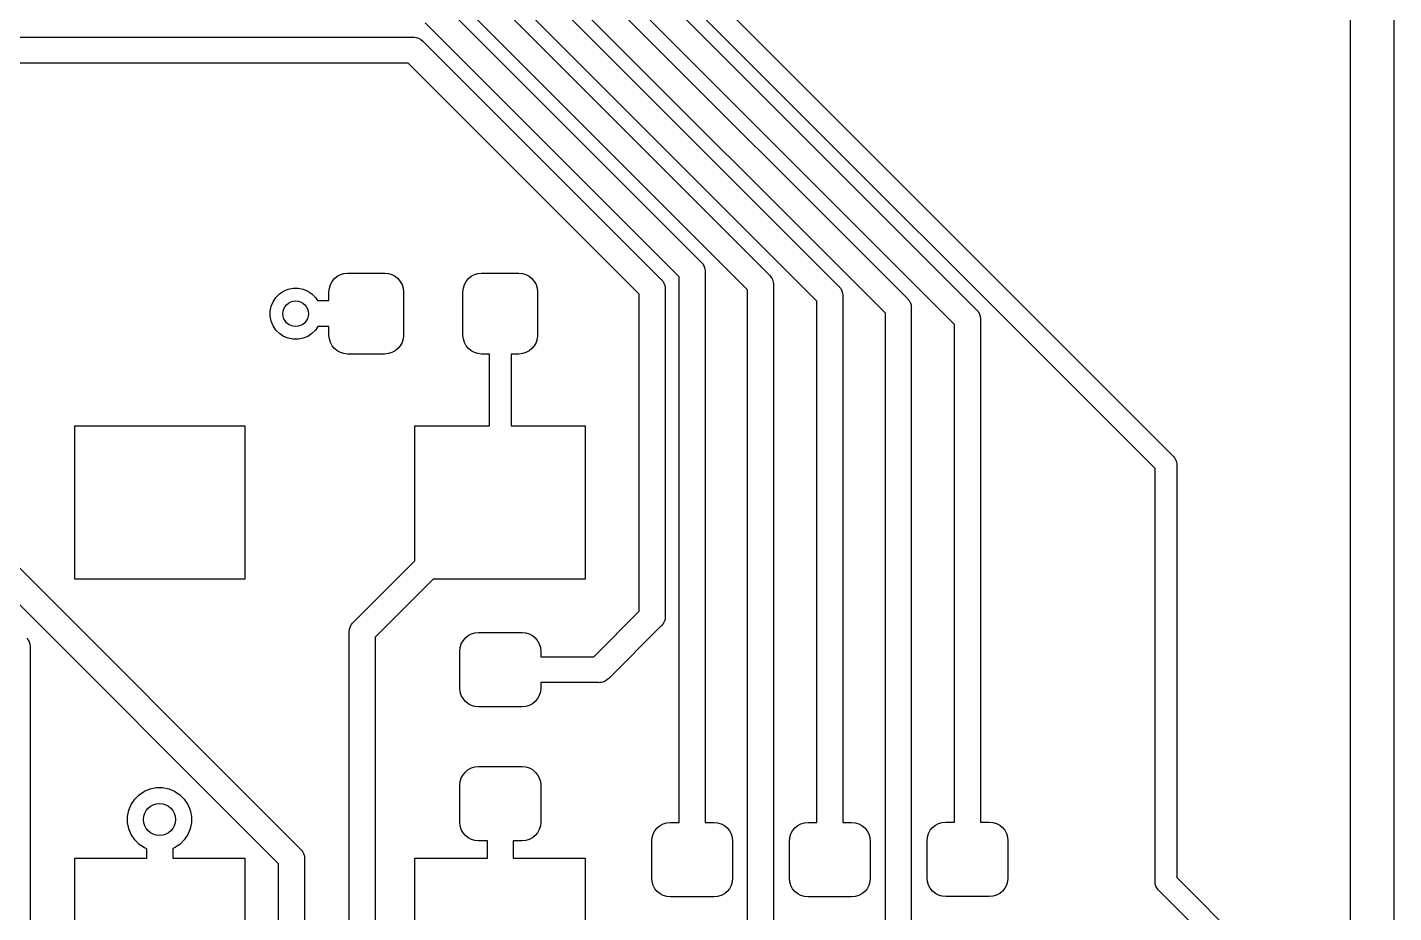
# Model space of a CAD drawing. Extents: x -66 to 211, y -177 to 13.
# Drawn here: x 88.64 to 104.7, y -109.73 to -99.32 of the extents above; entities that cross this region are included whole.
import ezdxf

# ---------------------------------------------------------------- set-up
doc = ezdxf.new("R2010")
doc.units = 0
doc.layers.add('BLACK', color=7, linetype='CONTINUOUS')

msp = doc.modelspace()

# ---------------------------------------------------------------- linework, layer by layer
at = {"layer": 'BLACK', "linetype": 'CONTINUOUS'}
for p, q in [((74.0868, -91.2188), (91.8473, -108.979)), ((91.5924, -109.155), (73.8319, -91.3949)), ((104.191, -110.615), (104.191, -93.8181)), ((104.699, -93.8181), (104.699, -110.616)), ((94.407, -96.6632), (102.107, -104.363)), ((101.895, -104.51), (94.2601, -96.8756)), ((94.2937, -97.1414), (99.7924, -102.64)), ((99.5375, -102.816), (94.1175, -97.3963)), ((94.0854, -97.6139), (98.9796, -102.508)), ((98.7247, -102.684), (93.9093, -97.8687)), ((93.8975, -98.0888), (98.1744, -102.366)), ((97.9195, -102.542), (93.7213, -98.3437)), ((93.679, -98.5537), (97.3591, -102.234)), ((97.1042, -102.41), (93.5029, -98.8085)), ((93.4911, -99.0159), (96.5564, -102.081)), ((96.3016, -102.257), (93.3149, -99.2708)), ((83.4208, -99.441), (93.1724, -99.441)), ((93.1724, -99.441), (93.1799, -99.4403)), ((93.1799, -99.4403), (93.1874, -99.441)), ((93.1874, -99.441), (93.1874, -99.441)), ((93.1874, -99.441), (93.2098, -99.4432)), ((93.2098, -99.4432), (93.2385, -99.4519)), ((93.2385, -99.4519), (93.265, -99.4661)), ((93.265, -99.4661), (93.2882, -99.4851)), ((93.2882, -99.4851), (93.293, -99.4909)), ((93.293, -99.4909), (96.0865, -102.285)), ((93.1168, -99.7458), (83.3652, -99.7458)), ((95.8317, -102.461), (93.1168, -99.7458)), ((96.5564, -102.081), (96.5622, -102.086)), ((96.5622, -102.086), (96.567, -102.092)), ((96.567, -102.092), (96.567, -102.092)), ((96.567, -102.092), (96.5813, -102.109)), ((96.5813, -102.109), (96.5845, -102.115)), ((96.5845, -102.115), (96.5954, -102.136)), ((96.5954, -102.136), (96.6042, -102.164)), ((92.2215, -102.31), (92.2487, -102.277)), ((92.2487, -102.277), (92.2819, -102.249)), ((92.2819, -102.249), (92.3197, -102.229)), ((92.3197, -102.229), (92.3607, -102.217)), ((92.3607, -102.217), (92.4034, -102.213)), ((92.4034, -102.213), (92.8409, -102.213)), ((92.8409, -102.213), (92.8836, -102.217)), ((92.8836, -102.217), (92.9246, -102.229)), ((92.9246, -102.229), (92.9625, -102.249)), ((92.9625, -102.249), (92.9956, -102.277)), ((92.9956, -102.277), (93.0228, -102.31)), ((93.7965, -102.31), (93.8237, -102.277)), ((93.8237, -102.277), (93.8569, -102.249)), ((93.8569, -102.249), (93.8947, -102.229)), ((93.8947, -102.229), (93.9357, -102.217)), ((93.9357, -102.217), (93.9784, -102.213)), ((93.9784, -102.213), (94.4159, -102.213)), ((94.4159, -102.213), (94.4586, -102.217)), ((94.4586, -102.217), (94.4996, -102.229)), ((94.4996, -102.229), (94.5375, -102.249)), ((94.5375, -102.249), (94.5706, -102.277)), ((94.5706, -102.277), (94.5978, -102.31)), ((96.0865, -102.285), (96.0923, -102.289)), ((96.0923, -102.289), (96.0971, -102.295)), ((96.0971, -102.295), (96.0971, -102.295)), ((96.0971, -102.295), (96.1114, -102.312)), ((96.3016, -108.668), (96.3016, -102.257)), ((96.6042, -102.164), (96.6064, -102.187)), ((96.6064, -102.187), (96.6064, -102.187)), ((96.6064, -102.187), (96.6071, -102.194)), ((96.6071, -102.194), (96.6064, -102.202)), ((96.6064, -102.202), (96.6064, -108.668)), ((97.3591, -102.234), (97.3649, -102.238)), ((97.3649, -102.238), (97.3697, -102.244)), ((97.3697, -102.244), (97.3697, -102.244)), ((97.3697, -102.244), (97.3839, -102.262)), ((97.3839, -102.262), (97.3934, -102.279)), ((97.3934, -102.279), (97.3981, -102.288)), ((97.3981, -102.288), (97.4068, -102.317)), ((91.56, -102.498), (91.6018, -102.457)), ((91.6018, -102.457), (91.651, -102.424)), ((91.651, -102.424), (91.7056, -102.401)), ((91.7056, -102.401), (91.7635, -102.39)), ((91.7635, -102.39), (91.8226, -102.39)), ((91.8226, -102.39), (91.8806, -102.401)), ((91.8806, -102.401), (91.9352, -102.424)), ((91.9352, -102.424), (91.9843, -102.457)), ((91.9843, -102.457), (92.0261, -102.498)), ((92.1847, -102.431), (92.1889, -102.389)), ((92.1847, -102.535), (92.1847, -102.431)), ((92.1889, -102.389), (92.2013, -102.348)), ((92.2013, -102.348), (92.2215, -102.31)), ((93.0228, -102.31), (93.043, -102.348)), ((93.043, -102.348), (93.0555, -102.389)), ((93.0555, -102.389), (93.0597, -102.431)), ((93.0597, -102.431), (93.0597, -102.944)), ((93.7597, -102.431), (93.7639, -102.389)), ((93.7597, -102.944), (93.7597, -102.431)), ((93.7639, -102.389), (93.7763, -102.348)), ((93.7763, -102.348), (93.7965, -102.31)), ((94.5978, -102.31), (94.618, -102.348)), ((94.618, -102.348), (94.6305, -102.389)), ((94.6305, -102.389), (94.6347, -102.431)), ((94.6347, -102.431), (94.6347, -102.944)), ((95.8317, -106.185), (95.8317, -102.461)), ((96.1114, -102.312), (96.1163, -102.322)), ((96.1163, -102.322), (96.1255, -102.339)), ((96.1255, -102.339), (96.1343, -102.368)), ((96.1343, -102.368), (96.1365, -102.39)), ((96.1365, -102.39), (96.1365, -102.39)), ((96.1365, -102.39), (96.1372, -102.398)), ((96.1372, -102.398), (96.1365, -102.405)), ((96.1365, -102.405), (96.1365, -106.241)), ((97.1042, -111.828), (97.1042, -102.41)), ((97.4068, -102.317), (97.409, -102.339)), ((97.409, -102.339), (97.409, -102.339)), ((97.409, -102.339), (97.4097, -102.347)), ((97.4097, -102.347), (97.409, -102.354)), ((97.409, -102.354), (97.409, -111.828)), ((98.1744, -102.366), (98.1802, -102.371)), ((98.1802, -102.371), (98.185, -102.376)), ((98.185, -102.376), (98.185, -102.376)), ((98.185, -102.376), (98.1993, -102.394)), ((98.1993, -102.394), (98.2134, -102.42)), ((98.2134, -102.42), (98.2221, -102.449)), ((98.2221, -102.449), (98.2243, -102.471)), ((91.4931, -102.66), (91.5046, -102.602)), ((91.5046, -102.602), (91.5272, -102.548)), ((91.5272, -102.548), (91.56, -102.498)), ((92.0261, -102.498), (92.0506, -102.535)), ((92.0506, -102.535), (92.1847, -102.535)), ((97.9195, -108.668), (97.9195, -102.542)), ((98.2243, -102.471), (98.2243, -102.471)), ((98.2243, -102.471), (98.2251, -102.479)), ((98.2251, -102.479), (98.2243, -102.486)), ((98.2243, -102.486), (98.2243, -108.668)), ((98.9796, -102.508), (98.9854, -102.513)), ((98.9854, -102.513), (98.9902, -102.519)), ((98.9902, -102.519), (98.9902, -102.519)), ((98.9902, -102.519), (99.0044, -102.536)), ((99.0044, -102.536), (99.0152, -102.556)), ((99.0152, -102.556), (99.0186, -102.562)), ((99.0186, -102.562), (99.0273, -102.591)), ((99.0273, -102.591), (99.0295, -102.614)), ((99.0295, -102.614), (99.0295, -102.614)), ((99.0295, -102.614), (99.0303, -102.621)), ((99.0303, -102.621), (99.0295, -102.629)), ((91.4931, -102.719), (91.4931, -102.66)), ((91.5046, -102.777), (91.4931, -102.719)), ((91.5272, -102.832), (91.5046, -102.777)), ((98.7247, -111.828), (98.7247, -102.684)), ((99.0295, -102.629), (99.0295, -111.828)), ((99.7924, -102.64), (99.7982, -102.645)), ((99.7982, -102.645), (99.803, -102.651)), ((99.803, -102.651), (99.803, -102.651)), ((99.803, -102.651), (99.8172, -102.668)), ((99.8172, -102.668), (99.8173, -102.668)), ((99.8173, -102.668), (99.8314, -102.695)), ((99.8314, -102.695), (99.8401, -102.723)), ((99.8401, -102.723), (99.8423, -102.746)), ((99.8423, -102.746), (99.8423, -102.746)), ((99.8423, -102.746), (99.8431, -102.753)), ((99.8431, -102.753), (99.8423, -102.761)), ((99.8423, -102.761), (99.8423, -108.663)), ((91.56, -102.881), (91.5272, -102.832)), ((91.6018, -102.923), (91.56, -102.881)), ((91.651, -102.956), (91.6018, -102.923)), ((91.9843, -102.923), (91.9352, -102.956)), ((92.0261, -102.881), (91.9843, -102.923)), ((92.0535, -102.84), (92.0261, -102.881)), ((92.1847, -102.84), (92.0535, -102.84)), ((92.1847, -102.944), (92.1847, -102.84)), ((92.1889, -102.986), (92.1847, -102.944)), ((93.0597, -102.944), (93.0555, -102.986)), ((93.7639, -102.986), (93.7597, -102.944)), ((94.6347, -102.944), (94.6305, -102.986)), ((99.5375, -108.663), (99.5375, -102.816)), ((91.7056, -102.978), (91.651, -102.956)), ((91.7635, -102.99), (91.7056, -102.978)), ((91.8226, -102.99), (91.7635, -102.99)), ((91.8806, -102.978), (91.8226, -102.99)), ((91.9352, -102.956), (91.8806, -102.978)), ((92.2013, -103.027), (92.1889, -102.986)), ((92.2215, -103.065), (92.2013, -103.027)), ((92.2487, -103.098), (92.2215, -103.065)), ((92.2819, -103.126), (92.2487, -103.098)), ((92.9956, -103.098), (92.9625, -103.126)), ((93.0228, -103.065), (92.9956, -103.098)), ((93.043, -103.027), (93.0228, -103.065)), ((93.0555, -102.986), (93.043, -103.027)), ((93.7763, -103.027), (93.7639, -102.986)), ((93.7965, -103.065), (93.7763, -103.027)), ((93.8237, -103.098), (93.7965, -103.065)), ((93.8569, -103.126), (93.8237, -103.098)), ((94.5706, -103.098), (94.5375, -103.126)), ((94.5978, -103.065), (94.5706, -103.098)), ((94.618, -103.027), (94.5978, -103.065)), ((94.6305, -102.986), (94.618, -103.027)), ((92.3197, -103.146), (92.2819, -103.126)), ((92.3607, -103.158), (92.3197, -103.146)), ((92.4034, -103.163), (92.3607, -103.158)), ((92.8409, -103.163), (92.4034, -103.163)), ((92.8836, -103.158), (92.8409, -103.163)), ((92.9246, -103.146), (92.8836, -103.158)), ((92.9625, -103.126), (92.9246, -103.146)), ((93.8947, -103.146), (93.8569, -103.126)), ((93.9357, -103.158), (93.8947, -103.146)), ((93.9784, -103.163), (93.9357, -103.158)), ((94.0702, -103.163), (93.9784, -103.163)), ((94.0702, -104.007), (94.0702, -103.163)), ((94.4159, -103.163), (94.3242, -103.163)), ((94.3242, -103.163), (94.3242, -104.007)), ((94.4586, -103.158), (94.4159, -103.163)), ((94.4996, -103.146), (94.4586, -103.158)), ((94.5375, -103.126), (94.4996, -103.146)), ((89.1957, -105.807), (89.1957, -104.007)), ((89.1957, -104.007), (91.1957, -104.007)), ((91.1957, -104.007), (91.1957, -105.807)), ((93.1957, -105.592), (93.1957, -104.007)), ((93.1957, -104.007), (94.0702, -104.007)), ((94.3242, -104.007), (95.1957, -104.007)), ((95.1957, -104.007), (95.1957, -105.807)), ((102.107, -104.363), (102.112, -104.367)), ((102.112, -104.367), (102.124, -104.382)), ((102.124, -104.382), (102.128, -104.387)), ((102.128, -104.387), (102.14, -104.409)), ((101.895, -109.361), (101.895, -104.51)), ((102.14, -104.409), (102.147, -104.433)), ((102.147, -104.433), (102.149, -104.457)), ((102.149, -104.457), (102.149, -104.464)), ((102.149, -104.464), (102.149, -109.315)), ((92.4733, -106.314), (93.1957, -105.592)), ((91.1957, -105.807), (89.1957, -105.807)), ((93.4112, -105.807), (92.7281, -106.491)), ((95.1957, -105.807), (93.4112, -105.807)), ((92.4675, -106.319), (92.4733, -106.314)), ((95.2962, -106.721), (95.8317, -106.185)), ((96.1255, -106.307), (96.1114, -106.333)), ((96.1267, -106.303), (96.1255, -106.307)), ((96.1343, -106.278), (96.1267, -106.303)), ((96.1365, -106.256), (96.1343, -106.278)), ((96.1365, -106.241), (96.1372, -106.248)), ((96.1372, -106.248), (96.1365, -106.256)), ((96.1365, -106.256), (96.1365, -106.256)), ((92.4226, -106.427), (92.4247, -106.406)), ((92.4233, -106.435), (92.4226, -106.427)), ((92.4233, -113.086), (92.4233, -106.435)), ((92.4247, -106.406), (92.4255, -106.398)), ((92.4255, -106.398), (92.4324, -106.375)), ((92.4324, -106.375), (92.4343, -106.369)), ((92.4343, -106.369), (92.4484, -106.342)), ((92.4484, -106.342), (92.4627, -106.325)), ((92.4627, -106.325), (92.4675, -106.319)), ((92.4627, -106.325), (92.4627, -106.325)), ((93.7875, -106.5), (93.8207, -106.472)), ((93.8207, -106.472), (93.8585, -106.452)), ((93.8585, -106.452), (93.8995, -106.44)), ((93.8995, -106.44), (93.9422, -106.435)), ((93.9422, -106.435), (94.4547, -106.435)), ((94.4547, -106.435), (94.4974, -106.44)), ((94.4974, -106.44), (94.5384, -106.452)), ((94.5384, -106.452), (94.5762, -106.472)), ((94.5762, -106.472), (94.6094, -106.5)), ((96.0865, -106.361), (95.4724, -106.975)), ((96.0923, -106.356), (96.0865, -106.361)), ((96.1044, -106.342), (96.0923, -106.356)), ((96.1114, -106.333), (96.1044, -106.342)), ((88.6321, -106.501), (88.6463, -106.519)), ((88.6463, -106.519), (88.6502, -106.526)), ((88.6502, -106.526), (88.6605, -106.545)), ((88.6605, -106.545), (88.6692, -106.574)), ((88.6692, -106.574), (88.6714, -106.596)), ((88.6714, -106.596), (88.6714, -106.596)), ((88.6714, -106.596), (88.6721, -106.604)), ((88.6721, -106.604), (88.6714, -106.611)), ((88.6714, -106.611), (88.6714, -113.192)), ((92.7281, -106.491), (92.7281, -113.03)), ((93.7234, -106.654), (93.7276, -106.612)), ((93.7276, -106.612), (93.7401, -106.57)), ((93.7401, -106.57), (93.7603, -106.533)), ((93.7603, -106.533), (93.7875, -106.5)), ((94.6094, -106.5), (94.6366, -106.533)), ((94.6366, -106.533), (94.6568, -106.57)), ((94.6568, -106.57), (94.6692, -106.612)), ((94.6692, -106.612), (94.6734, -106.654)), ((93.7234, -107.092), (93.7234, -106.654)), ((94.6734, -106.654), (94.6734, -106.721)), ((94.6734, -106.721), (95.2962, -106.721)), ((93.7276, -107.134), (93.7234, -107.092)), ((94.6734, -107.092), (94.6692, -107.134)), ((95.3518, -107.025), (94.6734, -107.025)), ((94.6734, -107.025), (94.6734, -107.092)), ((95.3593, -107.026), (95.3518, -107.025)), ((95.3668, -107.025), (95.3593, -107.026)), ((95.3892, -107.023), (95.3668, -107.025)), ((95.3668, -107.025), (95.3668, -107.025)), ((95.4179, -107.014), (95.3892, -107.023)), ((95.4444, -107), (95.4179, -107.014)), ((95.4676, -106.981), (95.4444, -107)), ((95.4724, -106.975), (95.4676, -106.981)), ((93.7401, -107.175), (93.7276, -107.134)), ((93.7603, -107.213), (93.7401, -107.175)), ((93.7875, -107.246), (93.7603, -107.213)), ((93.8207, -107.274), (93.7875, -107.246)), ((93.8585, -107.294), (93.8207, -107.274)), ((94.5762, -107.274), (94.5384, -107.294)), ((94.6094, -107.246), (94.5762, -107.274)), ((94.6366, -107.213), (94.6094, -107.246)), ((94.6568, -107.175), (94.6366, -107.213)), ((94.6692, -107.134), (94.6568, -107.175)), ((93.8995, -107.306), (93.8585, -107.294)), ((93.9422, -107.31), (93.8995, -107.306)), ((94.4547, -107.31), (93.9422, -107.31)), ((94.4974, -107.306), (94.4547, -107.31)), ((94.5384, -107.294), (94.4974, -107.306)), ((93.7603, -108.108), (93.7875, -108.075)), ((93.7875, -108.075), (93.8207, -108.047)), ((93.8207, -108.047), (93.8585, -108.027)), ((93.8585, -108.027), (93.8995, -108.015)), ((93.8995, -108.015), (93.9422, -108.01)), ((93.9422, -108.01), (94.4547, -108.01)), ((94.4547, -108.01), (94.4974, -108.015)), ((94.4974, -108.015), (94.5384, -108.027)), ((94.5384, -108.027), (94.5762, -108.047)), ((94.5762, -108.047), (94.6094, -108.075)), ((94.6094, -108.075), (94.6366, -108.108)), ((93.7234, -108.229), (93.7276, -108.187)), ((93.7234, -108.667), (93.7234, -108.229)), ((93.7276, -108.187), (93.7401, -108.145)), ((93.7401, -108.145), (93.7603, -108.108)), ((94.6366, -108.108), (94.6568, -108.145)), ((94.6568, -108.145), (94.6692, -108.187)), ((94.6692, -108.187), (94.6734, -108.229)), ((94.6734, -108.229), (94.6734, -108.667)), ((89.8605, -108.456), (89.9016, -108.394)), ((89.9016, -108.394), (89.9538, -108.342)), ((89.9538, -108.342), (90.0152, -108.301)), ((90.0152, -108.301), (90.0835, -108.273)), ((90.0835, -108.273), (90.1559, -108.258)), ((90.1559, -108.258), (90.2298, -108.258)), ((90.2298, -108.258), (90.3022, -108.273)), ((90.3022, -108.273), (90.3705, -108.301)), ((90.3705, -108.301), (90.4319, -108.342)), ((90.4319, -108.342), (90.4841, -108.394)), ((90.4841, -108.394), (90.5252, -108.456)), ((89.8179, -108.596), (89.8323, -108.524)), ((89.8323, -108.524), (89.8605, -108.456)), ((90.5252, -108.456), (90.5534, -108.524)), ((90.5534, -108.524), (90.5679, -108.596)), ((89.8179, -108.67), (89.8179, -108.596)), ((89.8323, -108.743), (89.8179, -108.67)), ((90.5679, -108.67), (90.5534, -108.743)), ((90.5679, -108.596), (90.5679, -108.67)), ((93.7276, -108.709), (93.7234, -108.667)), ((93.7401, -108.75), (93.7276, -108.709)), ((94.6692, -108.709), (94.6568, -108.75)), ((94.6734, -108.667), (94.6692, -108.709)), ((96.043, -108.732), (96.0762, -108.705)), ((96.0762, -108.705), (96.114, -108.685)), ((96.114, -108.685), (96.155, -108.672)), ((96.155, -108.672), (96.1977, -108.668)), ((96.1977, -108.668), (96.3016, -108.668)), ((96.6064, -108.668), (96.7102, -108.668)), ((96.7102, -108.668), (96.7529, -108.672)), ((96.7529, -108.672), (96.7939, -108.685)), ((96.7939, -108.685), (96.8317, -108.705)), ((96.8317, -108.705), (96.8649, -108.732)), ((97.661, -108.732), (97.6942, -108.705)), ((97.6942, -108.705), (97.732, -108.685)), ((97.732, -108.685), (97.773, -108.672)), ((97.773, -108.672), (97.8157, -108.668)), ((97.8157, -108.668), (97.9195, -108.668)), ((98.2243, -108.668), (98.3282, -108.668)), ((98.3282, -108.668), (98.3709, -108.672)), ((98.3709, -108.672), (98.4119, -108.685)), ((98.4119, -108.685), (98.4497, -108.705)), ((98.4497, -108.705), (98.4829, -108.732)), ((99.279, -108.727), (99.3121, -108.7)), ((99.3121, -108.7), (99.35, -108.68)), ((99.35, -108.68), (99.391, -108.667)), ((99.391, -108.667), (99.4337, -108.663)), ((99.4337, -108.663), (99.5375, -108.663)), ((99.8423, -108.663), (99.9462, -108.663)), ((99.9462, -108.663), (99.9888, -108.667)), ((99.9888, -108.667), (100.03, -108.68)), ((100.03, -108.68), (100.068, -108.7)), ((100.068, -108.7), (100.101, -108.727)), ((89.8605, -108.811), (89.8323, -108.743)), ((89.9016, -108.872), (89.8605, -108.811)), ((89.9538, -108.925), (89.9016, -108.872)), ((90.4841, -108.872), (90.4319, -108.925)), ((90.5252, -108.811), (90.4841, -108.872)), ((90.5534, -108.743), (90.5252, -108.811)), ((93.7603, -108.788), (93.7401, -108.75)), ((93.7875, -108.821), (93.7603, -108.788)), ((93.8207, -108.849), (93.7875, -108.821)), ((93.8585, -108.869), (93.8207, -108.849)), ((93.8995, -108.881), (93.8585, -108.869)), ((93.9422, -108.885), (93.8995, -108.881)), ((94.046, -108.885), (93.9422, -108.885)), ((94.046, -109.087), (94.046, -108.885)), ((94.4547, -108.885), (94.3508, -108.885)), ((94.3508, -108.885), (94.3508, -109.087)), ((94.4974, -108.881), (94.4547, -108.885)), ((94.5384, -108.869), (94.4974, -108.881)), ((94.5762, -108.849), (94.5384, -108.869)), ((94.6094, -108.821), (94.5762, -108.849)), ((94.6366, -108.788), (94.6094, -108.821)), ((94.6568, -108.75), (94.6366, -108.788)), ((95.979, -108.887), (95.9832, -108.844)), ((95.9832, -108.844), (95.9956, -108.803)), ((95.9956, -108.803), (96.0158, -108.765)), ((96.0158, -108.765), (96.043, -108.732)), ((96.8649, -108.732), (96.8921, -108.765)), ((96.8921, -108.765), (96.9123, -108.803)), ((96.9123, -108.803), (96.9248, -108.844)), ((96.9248, -108.844), (96.929, -108.887)), ((97.5969, -108.887), (97.6011, -108.844)), ((97.6011, -108.844), (97.6136, -108.803)), ((97.6136, -108.803), (97.6338, -108.765)), ((97.6338, -108.765), (97.661, -108.732)), ((98.4829, -108.732), (98.5101, -108.765)), ((98.5101, -108.765), (98.5303, -108.803)), ((98.5303, -108.803), (98.5427, -108.844)), ((98.5427, -108.844), (98.5469, -108.887)), ((99.2149, -108.882), (99.2191, -108.839)), ((99.2149, -109.319), (99.2149, -108.882)), ((99.2191, -108.839), (99.2316, -108.798)), ((99.2316, -108.798), (99.2518, -108.76)), ((99.2518, -108.76), (99.279, -108.727)), ((100.101, -108.727), (100.128, -108.76)), ((100.128, -108.76), (100.148, -108.798)), ((100.148, -108.798), (100.161, -108.839)), ((100.161, -108.839), (100.165, -108.882)), ((100.165, -108.882), (100.165, -109.319)), ((90.0152, -108.966), (89.9538, -108.925)), ((90.0433, -108.977), (90.0152, -108.966)), ((90.0433, -109.087), (90.0433, -108.977)), ((90.3705, -108.966), (90.3481, -108.975)), ((90.3481, -108.975), (90.3481, -109.087)), ((90.4319, -108.925), (90.3705, -108.966)), ((91.8473, -108.979), (91.8531, -108.984)), ((91.8531, -108.984), (91.8579, -108.99)), ((91.8579, -108.99), (91.8579, -108.99)), ((91.8579, -108.99), (91.8721, -109.007)), ((91.8721, -109.007), (91.8727, -109.008)), ((91.8727, -109.008), (91.8863, -109.034)), ((91.8863, -109.034), (91.895, -109.062)), ((95.979, -109.324), (95.979, -108.887)), ((96.929, -108.887), (96.929, -109.324)), ((97.5969, -109.324), (97.5969, -108.887)), ((98.5469, -108.887), (98.5469, -109.324)), ((89.1957, -110.887), (89.1957, -109.087)), ((89.1957, -109.087), (90.0433, -109.087)), ((90.3481, -109.087), (91.1957, -109.087)), ((91.1957, -109.087), (91.1957, -110.887)), ((91.5924, -111.6), (91.5924, -109.155)), ((91.895, -109.062), (91.8968, -109.081)), ((91.8968, -109.081), (91.8979, -109.092)), ((91.8979, -109.092), (91.8972, -109.1)), ((91.8972, -109.1), (91.8972, -111.6)), ((93.1957, -110.887), (93.1957, -109.087)), ((93.1957, -109.087), (94.046, -109.087)), ((94.3508, -109.087), (95.1957, -109.087)), ((95.1957, -109.087), (95.1957, -110.708)), ((95.9832, -109.367), (95.979, -109.324)), ((95.9956, -109.408), (95.9832, -109.367)), ((96.9248, -109.367), (96.9123, -109.408)), ((96.929, -109.324), (96.9248, -109.367)), ((97.6011, -109.367), (97.5969, -109.324)), ((97.6136, -109.408), (97.6011, -109.367)), ((98.5427, -109.367), (98.5303, -109.408)), ((98.5469, -109.324), (98.5427, -109.367)), ((99.2191, -109.362), (99.2149, -109.319)), ((99.2316, -109.403), (99.2191, -109.362)), ((100.161, -109.362), (100.148, -109.403)), ((100.165, -109.319), (100.161, -109.362)), ((101.894, -109.367), (101.895, -109.361)), ((101.895, -109.374), (101.894, -109.367)), ((102.149, -109.315), (103.573, -110.739)), ((96.0158, -109.446), (95.9956, -109.408)), ((96.043, -109.479), (96.0158, -109.446)), ((96.0762, -109.506), (96.043, -109.479)), ((96.114, -109.526), (96.0762, -109.506)), ((96.155, -109.539), (96.114, -109.526)), ((96.7939, -109.526), (96.7529, -109.539)), ((96.8317, -109.506), (96.7939, -109.526)), ((96.8649, -109.479), (96.8317, -109.506)), ((96.8921, -109.446), (96.8649, -109.479)), ((96.9123, -109.408), (96.8921, -109.446)), ((97.6338, -109.446), (97.6136, -109.408)), ((97.661, -109.479), (97.6338, -109.446)), ((97.6942, -109.506), (97.661, -109.479)), ((97.732, -109.526), (97.6942, -109.506)), ((97.773, -109.539), (97.732, -109.526)), ((98.4119, -109.526), (98.3709, -109.539)), ((98.4497, -109.506), (98.4119, -109.526)), ((98.4829, -109.479), (98.4497, -109.506)), ((98.5101, -109.446), (98.4829, -109.479)), ((98.5303, -109.408), (98.5101, -109.446)), ((99.2518, -109.441), (99.2316, -109.403)), ((99.279, -109.474), (99.2518, -109.441)), ((99.3121, -109.501), (99.279, -109.474)), ((99.35, -109.521), (99.3121, -109.501)), ((99.391, -109.534), (99.35, -109.521)), ((100.03, -109.521), (99.9888, -109.534)), ((100.068, -109.501), (100.03, -109.521)), ((100.101, -109.474), (100.068, -109.501)), ((100.128, -109.441), (100.101, -109.474)), ((100.148, -109.403), (100.128, -109.441)), ((101.896, -109.392), (101.895, -109.374)), ((101.904, -109.416), (101.896, -109.392)), ((101.916, -109.438), (101.904, -109.416)), ((101.931, -109.458), (101.916, -109.438)), ((101.936, -109.462), (101.931, -109.458)), ((103.36, -110.886), (101.936, -109.462)), ((96.1977, -109.543), (96.155, -109.539)), ((96.7102, -109.543), (96.1977, -109.543)), ((96.7529, -109.539), (96.7102, -109.543)), ((97.8157, -109.543), (97.773, -109.539)), ((98.3282, -109.543), (97.8157, -109.543)), ((98.3709, -109.539), (98.3282, -109.543)), ((99.4337, -109.538), (99.391, -109.534)), ((99.9462, -109.538), (99.4337, -109.538)), ((99.9888, -109.534), (99.9462, -109.538))]:
    msp.add_line(p, q, dxfattribs=at)
at = {"layer": 'BLACK'}
for centre, radius in [((91.7931, -102.69), 0.15), ((90.1929, -108.633), 0.1875)]:
    msp.add_circle(centre, radius, dxfattribs=at)

doc.saveas('drawing.dxf')
